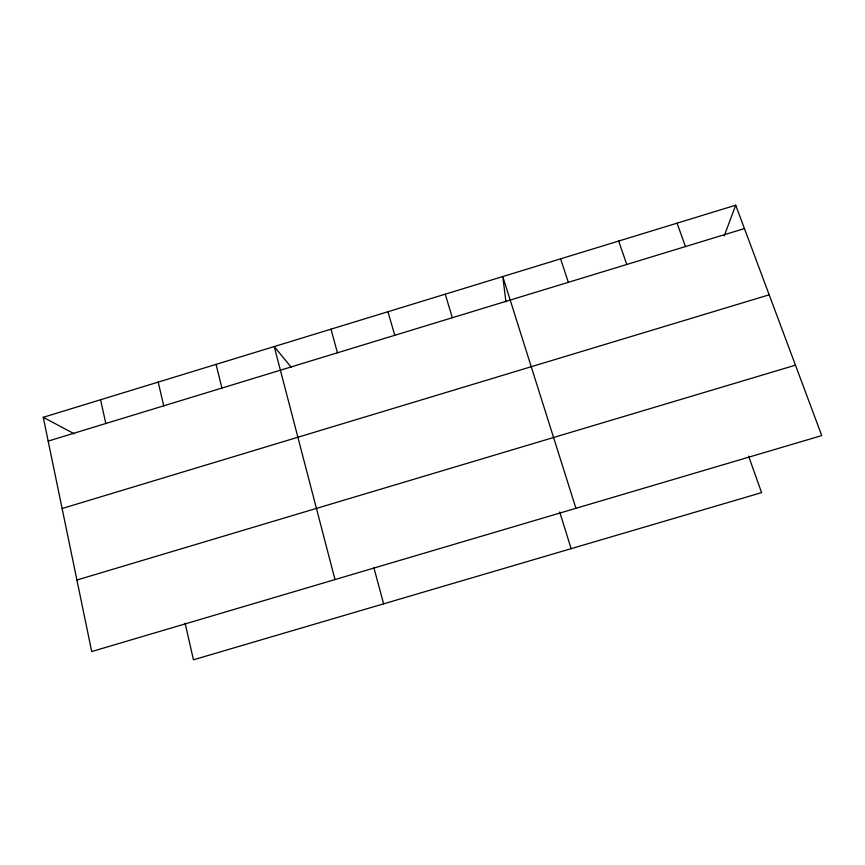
<?xml version="1.0" encoding="UTF-8"?>
<svg xmlns="http://www.w3.org/2000/svg" width="865" height="865" viewBox="0 0 865 865"><rect width="100%" height="100%" fill="white"/><g stroke="black" fill="none" stroke-linecap="round" stroke-linejoin="round"><path stroke-width="1.3" d="M724.2 235.94L735.715 205.2L43.25 417.308L91.712 651.55L821.75 435.582L735.715 205.2M48.17 441.096L744.441 228.565M62.118 508.512L769.18 294.814M76.909 580.026L795.454 365.171M43.25 417.308L74.282 433.808M291.31 367.42L274.237 346.562L334.993 579.582M677.057 223.17L685.458 246.568M748.582 456.104L761.589 492.628L193.446 659.8L185.142 623.287M618.691 241.054L626.757 264.485M560.596 258.84L568.337 282.325M575.928 508.306L502.781 276.551L505.949 301.896M559.698 511.993L571.138 548.669M445.237 294.176L452.341 317.725M387.963 311.724L394.754 335.306M330.971 329.187L337.447 352.801M373.821 567.462L383.628 603.835M216.066 364.381L221.916 388.061M158.187 382.103L163.723 405.826M100.578 399.749L105.811 423.504"/></g></svg>
